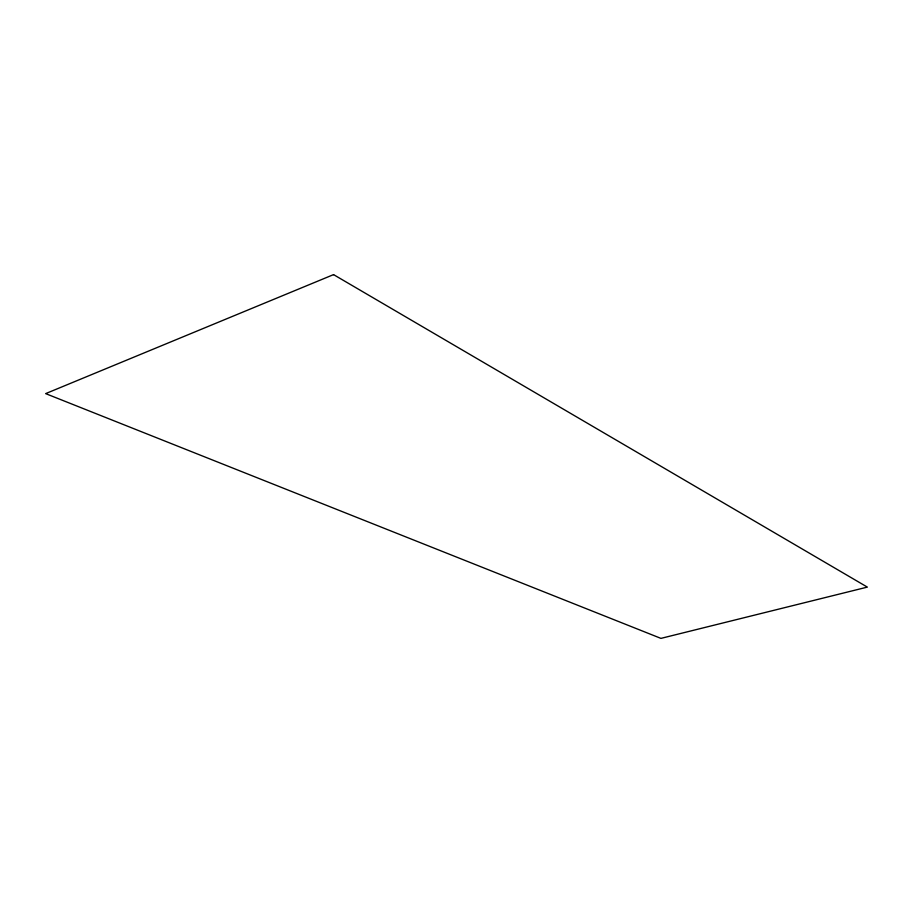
<?xml version="1.0" encoding="UTF-8"?>
<svg xmlns="http://www.w3.org/2000/svg" width="913" height="913" viewBox="0 0 913 913"><rect width="100%" height="100%" fill="white"/><g stroke="black" fill="none" stroke-linecap="round" stroke-linejoin="round"><path stroke-width="1.37" d="M333.553 274.619L45.65 393.617L660.932 638.381L867.35 587.105L333.553 274.619"/></g></svg>
